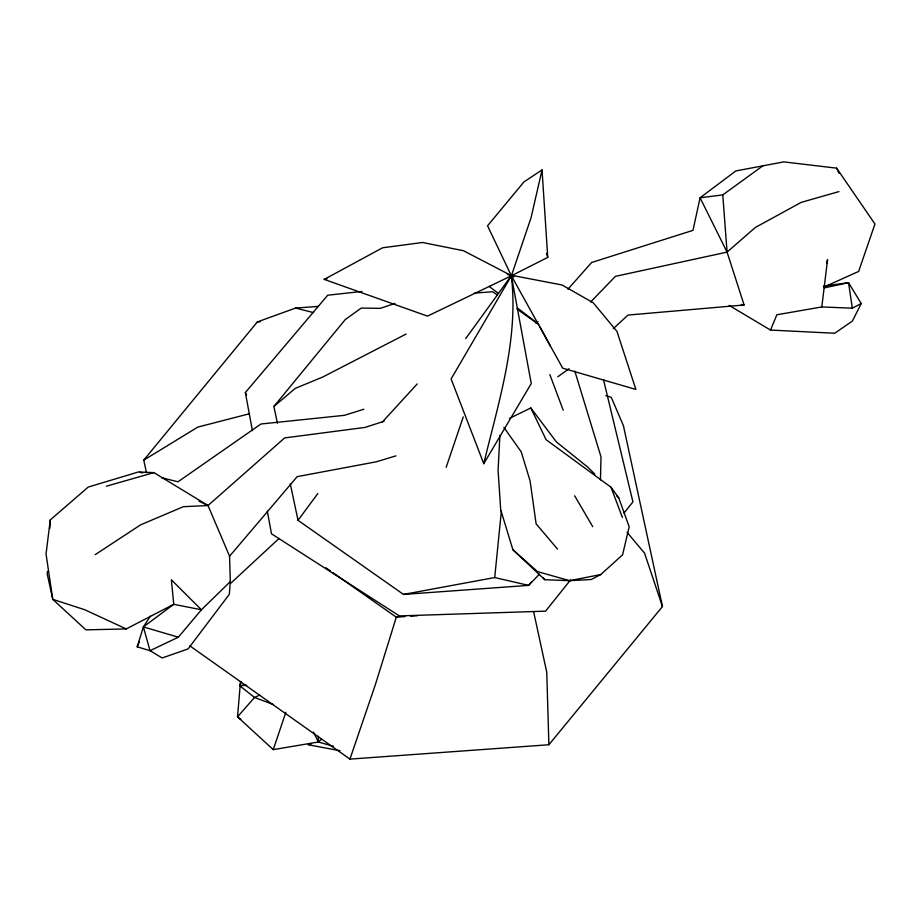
<?xml version="1.0" encoding="UTF-8"?>
<svg xmlns="http://www.w3.org/2000/svg" width="921" height="921" viewBox="0 0 921 921"><rect width="100%" height="100%" fill="white"/><g stroke="black" fill="none" stroke-linecap="round" stroke-linejoin="round"><path stroke-width="1.38" d="M333.425 746.321L318.355 742.004L318.378 736.328M600.446 479.853L601.01 456.92L574.842 371.175M499.907 435.345L498.077 470.378L500.702 509.774L512.893 549.733L544.76 579.712L569.627 580.679L591.19 579.505L600.791 574.543L622.584 554.822L629.181 526.812L618.808 498.019L610.991 487.221L546.107 439.708L530.818 407.957L509.394 418.422M47.42 571.331L47.259 574.186L52.762 599.352L85.906 629.86L126.258 628.928L173.747 604.303L201.411 609.783L230.308 581.612L229.571 556.203L208.019 505.525L153.899 472.623L138.495 471.955L88.22 487.071L50.264 519.928L46.05 554.051L52.762 599.352L84.697 609.725L126.258 628.928M49.792 528.493L50.264 519.928M230.308 581.612L229.352 594.264L188.091 648.902L162.154 657.985L150.031 650.675L137.206 646.83L143.377 626.913L150.411 616.126M290.276 483.767L298.024 520.307L403.502 594.425L494.715 577.548L501.415 510.66M729.179 305.427L770.52 330.063L776.864 314.775L821.808 306.935L827.588 259.446L826.574 263.441M240.508 681.482L237.526 716.849L273.249 749.636L318.355 742.004L321.429 739.275M507.333 274.47L562.098 285.003L593.216 302.79L616.955 331.387L635.881 389.433L562.719 368.181L511.385 275.793L487.554 225.806L523.98 181.874L542.032 169.936L531.072 217.701L511.385 275.793L427.459 316.122L324.215 279.397L382.583 247.784L422.543 242.488L463.436 250.708L513.987 276.979M510.89 278.177L511.546 275.391L465.715 338.571M483.767 463.7C498.445 402.431 518.88 339.596 511.362 275.828L451.106 378.922L483.767 463.7L531.256 383.539L511.362 275.828M273.249 749.636L285.855 712.267M446.178 467.327L463.263 416.879M189.818 645.84L349.934 759.111L375.388 684.591L396.318 617.197L399.403 615.919L545.566 611.153L570.525 579.942M510.533 278.038L511.546 275.391M241.29 681.736L239.667 685.696L254.541 697.462L273.33 704.542M137.206 646.83L139.439 641.661M823.443 286.12L848.552 282.689L861.227 303.516L852.432 321.026L834.714 333.252L770.52 330.063M298.024 520.307L317.837 493.529M624.012 513.055L632.923 501.899L603.451 379.51M146.485 472.749L143.757 460.143L257.327 321.936L295.618 308.04L318.47 306.394M277.451 423.326L273.882 406.46L345.271 319.564L361.228 308.086L380.454 308.339L394.971 303.389M531.302 582.095L528.596 585.388L403.502 594.425M349.934 759.111L548.893 744.744L662.464 606.525L623.436 425.744L611.279 397.354L605.868 395.581M178.34 637.205L201.411 609.783L171.352 579.793L173.747 604.303L143.377 626.913L150.031 650.675L178.34 637.205L143.377 626.913M252.412 430.683L245.354 392.53L327.703 295.227L361.93 291.45M229.571 556.203L297.184 476.641L376.263 461.812L395.926 455.872M567.935 289.206L591.639 262.485L692.972 230.365L700.064 197.785L735.821 170.949L783.771 161.889L836.625 168.163L874.95 223.999L858.648 271.43L823.984 287.03M382.307 422.094L417.213 383.942M590.58 302.076L615.401 276.358L727.072 252.112L755.278 227.499L801.189 202.378L838.985 191.591M539.464 574.117L528.596 585.388L494.715 577.548M231.056 582.993L279.155 538.371M613.328 328.636L627.995 315.063L744.099 304.989L727.072 252.112L700.064 197.785L722.766 194.907L763.175 165.596M95.162 554.672L140.648 524.82L183.394 506.688L208.019 505.525L284.658 437.912L365.061 427.413L384.126 421.242M273.882 406.46L295.238 388.409L322.857 376.965L406.138 334.035M557.769 376.804L569.028 368.722M535.746 323.098L538.002 321.51M143.757 460.143L197.808 427.091L249.568 413.713M821.808 306.935L852.339 308.201L861.227 303.516M511.385 275.793L547.753 257.385L542.032 169.936M259.722 695.067L254.541 697.462L237.526 716.849L240.772 719.347M363.841 409.246L344.362 415.336L260.954 424.005L177.983 481.798L161.647 477.723M106.399 486.207L153.899 472.623M324.215 279.397L326.978 278.706M310.987 744.11L308.213 744.721L340.022 750.742M824.191 287.893L848.552 282.689L852.339 308.201M600.791 574.543L569.627 580.679L537.461 571.596L512.893 549.733M245.308 684.844L239.667 685.696L246.655 685.374M474.338 293.074L492.723 291.761L497.34 295.042M257.327 321.936L260.183 321.728M404.929 616.575L396.318 617.197L332.907 572.689M410.662 616.161L417.846 615.642M741.347 304.448L744.099 304.989M139.854 472.289L142.582 472.968M295.618 308.04L313.543 312.633M199.005 501.174L208.019 505.525M399.403 615.919L271.499 533.823L267.309 511.213M325.861 567.75L330.558 571.043M516.934 308.984L538.82 324.572M489.109 286.35L498.215 293.315M517.567 308.121L536.908 322.926M594.851 474.177L587.863 467.223L556.376 441.907L530.818 407.957M616.817 496.039L618.808 498.019M557.55 549.123L536.103 523.784L530.093 480.958L521.228 451.854L503.879 427.39M627.063 532.338L644.562 553.164L662.464 606.525M543.125 577.479L544.76 579.712M574.658 495.763L592.733 526.697M540.167 327.082L550.228 345.905M313.508 732.114L318.355 742.004M245.354 392.53L246.563 395.005M836.625 168.163L839.008 173.263M610.991 487.221L622.412 517.464M549.849 374.594L563.203 410.19M546.475 253.344L547.753 257.385M533.57 611.486L546.752 672.203L548.893 744.744M722.766 194.907L727.072 252.112"/></g></svg>
